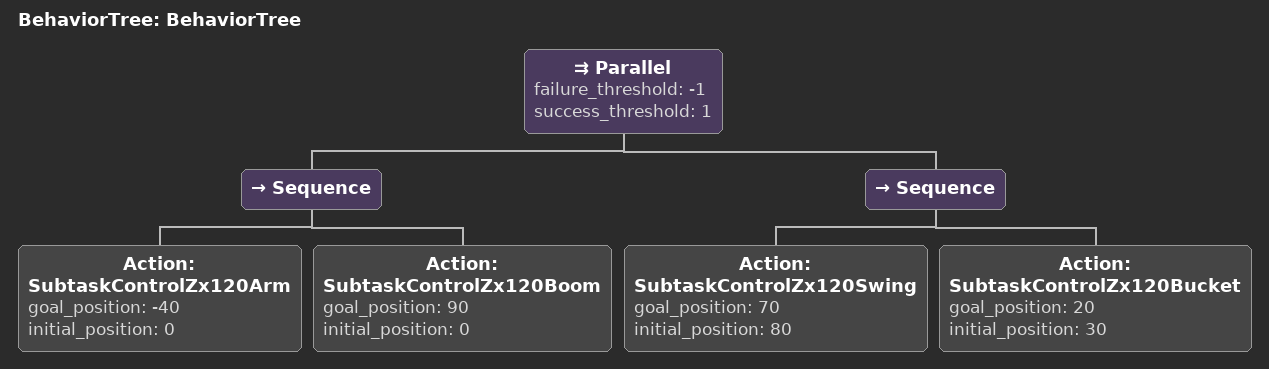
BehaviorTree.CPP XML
<?xml version="1.0"?>
<root main_tree_to_execute="BehaviorTree">
    <BehaviorTree ID="BehaviorTree">
        <Parallel failure_threshold="-1" success_threshold="1">
            <Sequence>
                <Action ID="SubtaskControlZx120Arm" goal_position="-40" initial_position="0"/>
                <Action ID="SubtaskControlZx120Boom" goal_position="90" initial_position="0"/>
            </Sequence>
            <Sequence>
                <Action ID="SubtaskControlZx120Swing" goal_position="70" initial_position="80"/>
                <Action ID="SubtaskControlZx120Bucket" goal_position="20" initial_position="30"/>
            </Sequence>
        </Parallel>
    </BehaviorTree>
</root>
